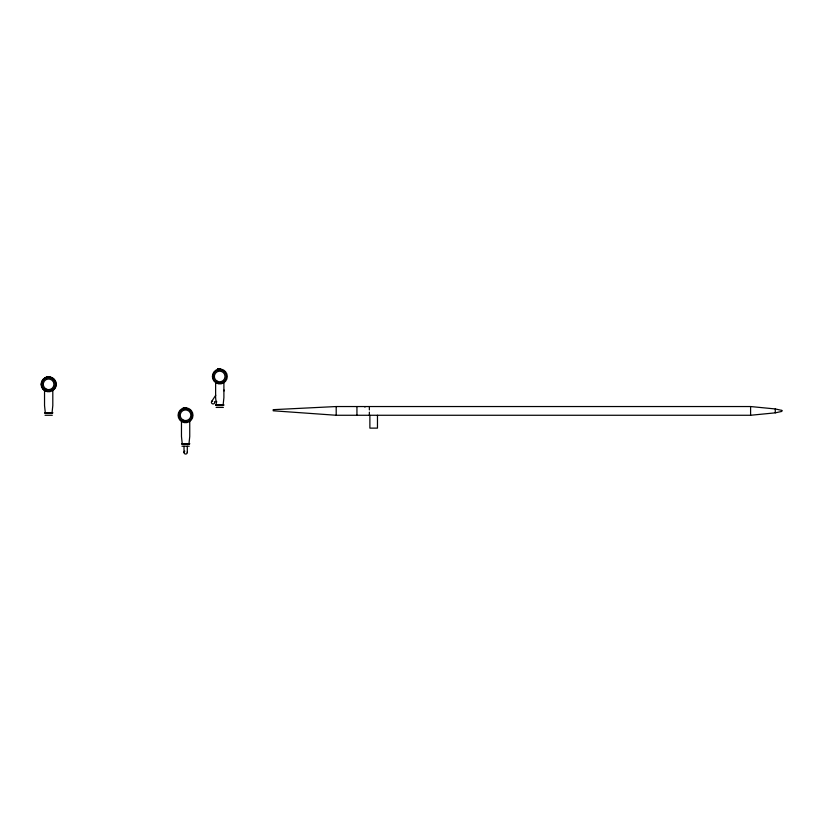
<?xml version="1.0" encoding="UTF-8"?>
<svg xmlns="http://www.w3.org/2000/svg" width="823" height="823" viewBox="0 0 823 823"><rect width="100%" height="100%" fill="white"/><g stroke="black" fill="none" stroke-linecap="round" stroke-linejoin="round"><path stroke-width="1.23" d="M188.93 444.297L189.743 436.457L189.743 420.214M224.298 390.287C222.91 390.123 224.617 391.501 224.237 390.369M211.614 401.562L215.739 395.205M781.85 410.399L775.276 408.949L750.597 406.541L336.196 406.541L273.195 409.669L273.195 410.79L336.196 415.265L750.597 415.265L775.276 412.848L781.85 411.407L781.85 410.42M217.488 368.961L220.533 368.961M217.488 369.218L219.402 369.218M46.407 376.8L49.442 376.8M46.407 377.068L49.442 377.068M215.688 404.823L223.835 404.823M215.688 405.173L223.835 405.173M216.13 407.416L223.383 407.416M183.344 407.735L186.379 407.735M183.344 408.002L186.379 408.002M44.596 412.673L52.744 412.673M44.596 413.012L52.744 413.012M45.049 415.265L52.302 415.265M181.533 443.607L189.681 443.607M181.533 443.947L189.681 443.947M182.737 444.297L188.477 444.297M181.986 446.2L189.239 446.2M216.819 401.871L216.212 401.285M182.294 444.297L181.472 436.457L181.472 421.458M775.276 408.949L775.276 412.848M750.597 406.541L750.597 415.265M377.469 415.265L377.469 428.125L369.877 428.125L369.877 415.265M369.362 406.541L369.362 409.916M369.362 412.158L369.362 415.265M364.928 406.541L364.928 407.128M356.945 406.541L356.945 415.265M336.196 406.541L336.196 415.265M223.897 381.43L223.897 397.674L223.074 405.513L216.439 405.513L215.626 397.674L215.626 382.674M187.294 446.272L187.294 452.496M184.013 446.272L184.013 452.496M52.806 389.279L52.806 405.523L51.993 413.362L45.358 413.362L44.535 405.523L44.535 389.279M192.14 413.496A6.841 6.841 0 0 1 192.14 417.035M187.305 421.86A6.841 6.841 0 0 1 183.766 421.86M178.93 417.035A6.841 6.841 0 0 1 178.93 413.496M183.766 408.661A6.841 6.841 0 0 1 187.305 408.661M224.525 381.316A6.841 6.841 0 0 1 223.105 382.397M221.459 383.086A6.841 6.841 0 0 1 217.92 383.086M217.92 369.877A6.841 6.841 0 0 1 219.69 369.64M45.018 390.781A7.448 7.448 0 0 1 43.033 379.537A7.448 7.448 0 0 1 54.452 379.537A7.448 7.448 0 0 1 52.466 390.781M53.454 389.032A6.666 6.666 0 0 1 52.075 390.092M214.402 401.614A1.646 1.543 33 0 1 213.774 403.815A1.646 1.543 33 0 1 211.542 402.889A1.646 1.543 33 0 1 212.56 400.852M187.233 452.094A1.646 1.543 0 0 1 186.214 453.946A1.646 1.543 0 0 1 184.157 453.144A1.646 1.543 0 0 1 184.825 451.148M181.811 421.715A7.448 7.448 0 0 0 192.994 415.265A7.448 7.448 0 0 0 181.811 408.805A7.448 7.448 0 0 0 181.811 421.715M182.212 421.026A6.666 6.666 0 0 0 192.201 415.265A6.666 6.666 0 0 0 182.212 409.494A6.666 6.666 0 0 0 182.212 421.026M182.871 419.884A5.339 5.339 0 0 0 190.885 415.265A5.339 5.339 0 0 0 182.871 410.636A5.339 5.339 0 0 0 182.871 419.884M216.11 382.932A7.448 7.448 0 0 0 227.282 376.481A7.448 7.448 0 0 0 216.11 370.031A7.448 7.448 0 0 0 216.11 382.932M216.356 382.253A6.666 6.666 0 0 0 226.356 376.481A6.666 6.666 0 0 0 216.356 370.71A6.666 6.666 0 0 0 216.356 382.253M217.015 381.111A5.339 5.339 0 0 0 225.029 376.481A5.339 5.339 0 0 0 217.015 371.852A5.339 5.339 0 0 0 217.015 381.111M44.874 390.781A7.448 7.448 0 0 0 56.057 384.32A7.448 7.448 0 0 0 44.874 377.87A7.448 7.448 0 0 0 44.874 390.781M45.275 390.092A6.666 6.666 0 0 0 55.264 384.32A6.666 6.666 0 0 0 45.275 378.559A6.666 6.666 0 0 0 45.275 390.092M45.934 388.95A5.339 5.339 0 0 0 53.948 384.32A5.339 5.339 0 0 0 45.934 379.701A5.339 5.339 0 0 0 45.934 388.95"/></g></svg>
